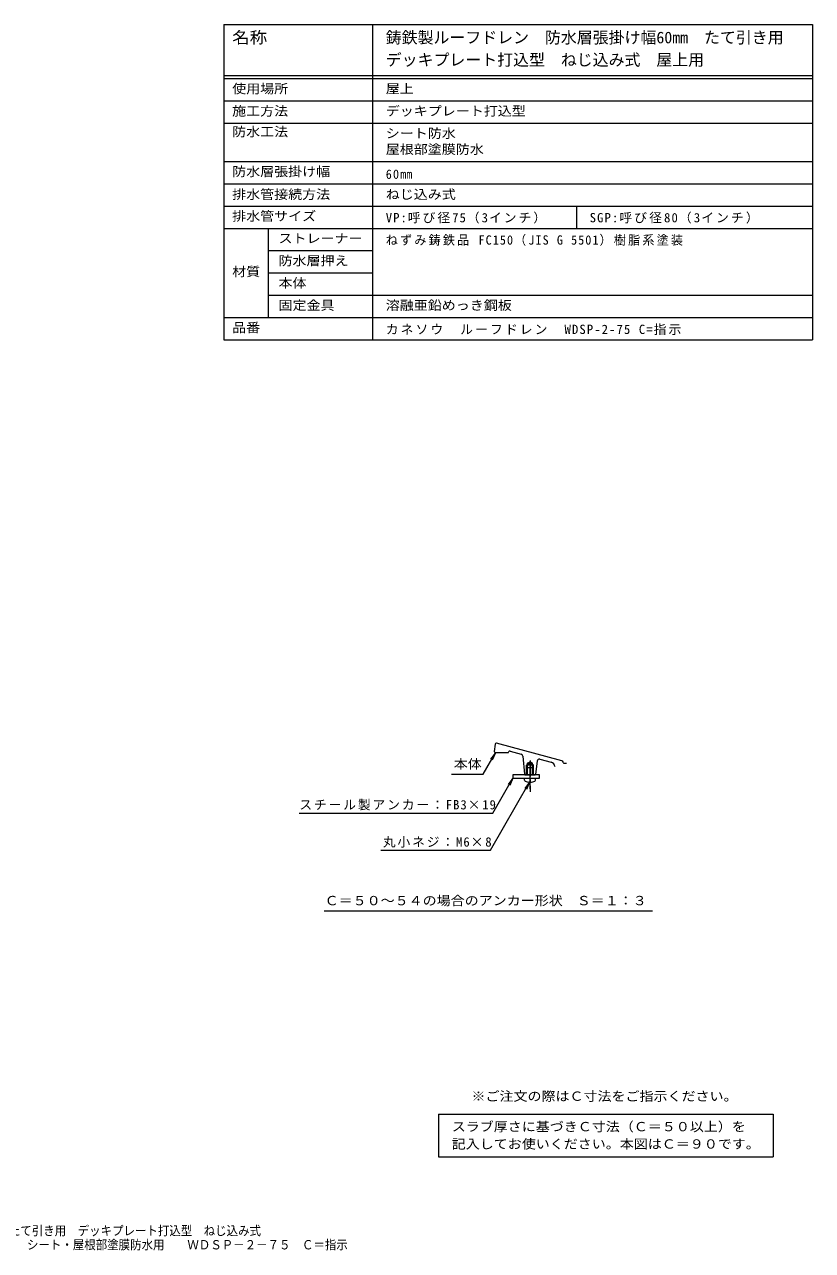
# Model space of a CAD drawing. Units: millimetres, scale not verified. Extents: x -594 to 839, y -582 to 573.
# Drawn here: x 96 to 839, y -582 to 573 of the extents above; entities that cross this region are included whole.
import ezdxf
from ezdxf.enums import TextEntityAlignment as Align

# ---------------------------------------------------------------- set-up
doc = ezdxf.new("R2010")
doc.units = ezdxf.units.MM
doc.header["$LTSCALE"] = 3
doc.linetypes.add('CHAIN1', pattern=[8, 5, -1, 1, -1])
for name, color, linetype, lineweight in [('0-0_通り芯', 3, 'Continuous', 9), ('0-5_寸法', 7, 'Continuous', 9), ('0-A_061', 2, 'Continuous', 9), ('0-D_087', 6, 'Continuous', 9), ('F-4_F-4ﾚｲﾔ', 7, 'Continuous', 9), ('F-F_F-Fﾚｲﾔ', 2, 'Continuous', 9)]:
    doc.layers.add(name, color=color, linetype=linetype, lineweight=lineweight)
doc.layers.add('F-5_F-5ﾚｲﾔ', color=2, linetype='Continuous')
doc.styles.add('ＭＳ ゴシック', font='')
doc.styles.get('ＭＳ ゴシック').set_extended_font_data('MS Gothic')

msp = doc.modelspace()

# ---------------------------------------------------------------- linework, layer by layer
at = {"layer": '0-0_通り芯'}
for p, q in [((540.828, -103.777), (540.711, -103.777)), ((602.526, -120.309), (540.828, -103.777)), ((539.719, -104.653), (538.828, -111.777)), ((538.828, -111.777), (539.828, -112.777)), ((551.828, -112.777), (539.828, -112.777)), ((551.828, -112.777), (552.455, -111.769)), ((553.687, -111.364), (564.202, -114.181)), ((565.652, -115.985), (567.416, -132.881)), ((570.149, -123.777), (569.334, -124.577)), ((575.684, -124.577), (569.334, -124.577)), ((569.334, -133.777), (569.334, -124.577)), ((570.149, -133.777), (570.149, -122.777)), ((574.869, -123.777), (570.149, -123.777)), ((574.869, -122.777), (572.509, -121.414)), ((574.869, -133.777), (574.869, -122.777)), ((575.684, -124.577), (574.869, -123.777)), ((575.684, -133.777), (575.684, -124.577)), ((579.215, -120.634), (577.622, -132.906)), ((581.738, -118.88), (592.363, -121.727)), ((604.532, -122.777), (606.828, -122.777)), ((568.41, -133.777), (576.631, -133.777))]:
    msp.add_line(p, q, dxfattribs=at)
at = {"layer": '0-0_通り芯', "linetype": 'CHAIN1'}
msp.add_line((572.509, -146.777), (572.509, -121.11), dxfattribs=at)
at = {"layer": '0-0_通り芯'}
msp.add_lwpolyline([(574.869, -122.777), (570.149, -122.777), (572.509, -121.414)], dxfattribs=at)
for centre, radius, start, end in [((540.711, -104.777), 1, 90, 172.87471), ((553.305, -112.297), 1, 75.73263, 148.10736), ((550.84, -121.989), 11, 75, 75.73263), ((563.663, -116.193), 2, 5.95978, 75.00009), ((581.199, -120.891), 2, 75.00009, 172.60483), ((591.069, -126.556), 5, 3.67698, 75), ((602.008, -122.241), 2, 7.02124, 75.00009), ((604.532, -122.277), 0.5, 187.01932, 270), ((568.41, -132.777), 1, 185.95779, 270), ((576.631, -132.777), 1, 270, 352.60475)]:
    msp.add_arc(centre, radius, start, end, dxfattribs=at)
at = {"layer": '0-5_寸法'}
for p, q in [((528.19, -132.935), (539.828, -112.777)), ((539.828, -112.777), (535.262, -118.727)), ((539.828, -112.777), (536.958, -119.706)), ((498.456, -132.935), (528.19, -132.935)), ((556.331, -136.777), (553.461, -143.706)), ((535.103, -204.626), (572.03, -140.666)), ((572.03, -140.666), (567.464, -146.616)), ((572.03, -140.666), (569.16, -147.595)), ((355.038, -169.579), (537.392, -169.579)), ((431.934, -204.626), (535.103, -204.626)), ((687.958, -262.166), (378.545, -262.166))]:
    msp.add_line(p, q, dxfattribs=at)
msp.add_lwpolyline([(537.392, -169.579), (556.331, -136.777), (551.765, -142.727)], dxfattribs=at)
at = {"layer": '0-A_061'}
for p, q in [((569.359, -126.777), (575.659, -126.777)), ((569.359, -133.777), (569.359, -126.777)), ((570.149, -133.777), (570.149, -126.777)), ((574.869, -133.777), (574.869, -126.777)), ((575.659, -133.777), (575.659, -126.777)), ((567.259, -136.777), (577.759, -136.777)), ((567.435, -138.787), (567.259, -136.777)), ((577.583, -138.787), (577.759, -136.777)), ((572.988, -140.045), (572.03, -140.045)), ((572.03, -140.666), (572.03, -140.045)), ((572.988, -140.666), (572.988, -140.045))]:
    msp.add_line(p, q, dxfattribs=at)
at = {"layer": '0-A_061', "linetype": 'CHAIN1'}
msp.add_line((572.509, -142.632), (572.509, -125.624), dxfattribs=at)
at = {"layer": '0-A_061'}
for centre, radius, start, end in [((568.431, -138.7), 1, 185.00171, 243.05887), ((572.509, -130.677), 10, 243.05836, 267.2538), ((572.509, -130.677), 10, 272.7462, 296.94148), ((576.587, -138.7), 1, 296.94113, 354.99829)]:
    msp.add_arc(centre, radius, start, end, dxfattribs=at)
at = {"layer": '0-D_087', "linetype": 'CHAIN1'}
msp.add_line((572.509, -120.129), (572.509, -149.777), dxfattribs=at)
at = {"layer": '0-D_087'}
for p, q in [((581.331, -133.777), (556.331, -133.777)), ((581.331, -136.777), (581.331, -133.777))]:
    msp.add_line(p, q, dxfattribs=at)
msp.add_lwpolyline([(556.331, -133.777), (556.331, -136.777), (581.331, -136.777)], dxfattribs=at)
at = {"layer": 'F-4_F-4ﾚｲﾔ'}
msp.add_line((325.585, 339.162), (424.13, 339.162), dxfattribs=at)
at = {"layer": 'F-F_F-Fﾚｲﾔ', "color": 7}
for p, q in [((283.76, 573.162), (838.76, 573.162)), ((424.13, 573.162), (424.13, 276.162)), ((838.76, 573.162), (838.76, 276.162)), ((283.76, 525.162), (838.76, 525.162)), ((283.76, 522.162), (838.76, 522.162)), ((283.76, 501.162), (838.76, 501.162)), ((283.76, 480.162), (838.76, 480.162)), ((283.76, 444.162), (838.76, 444.162)), ((283.76, 423.162), (838.76, 423.162)), ((283.76, 402.162), (838.76, 402.162)), ((616.314, 402.162), (616.314, 381.162)), ((283.76, 381.162), (838.76, 381.162)), ((325.585, 381.162), (325.585, 297.162)), ((325.585, 360.162), (424.13, 360.162)), ((325.585, 318.162), (838.76, 318.162)), ((283.76, 297.162), (838.76, 297.162)), ((486.31, -453.193), (801.625, -453.193)), ((801.625, -453.193), (801.625, -493.567))]:
    msp.add_line(p, q, dxfattribs=at)
for points in [[(283.76, 573.162), (283.76, 276.162), (838.76, 276.162)], [(486.31, -453.193), (486.31, -493.567), (801.625, -493.567)]]:
    msp.add_lwpolyline(points, dxfattribs=at)

# ---------------------------------------------------------------- texts
at = {"layer": '0-5_寸法', "color": 2, "style": 'ＭＳ ゴシック', "width": 1.1}
for s, p in [('本体', (500.597, -130.415)), ('Ｃ＝５０～５４の場合のアンカー形状\u3000Ｓ＝１：３', (378.916, -259.116))]:
    msp.add_text(s, height=8.798, dxfattribs=at).set_placement(p, align=Align.BOTTOM_LEFT)
at = {"layer": '0-5_寸法', "color": 2, "char_height": 8.798, "attachment_point": 7, "style": 'ＭＳ ゴシック'}
for s, insert in [('\\T1.15;スチール製アンカー：FB3×19', (355.074, -167.159)), ('\\T1.15;丸小ネジ：M6×8', (433.784, -202.205))]:
    msp.add_mtext(s, dxfattribs=dict(at, insert=insert))
at = {"layer": 'F-5_F-5ﾚｲﾔ', "style": 'ＭＳ ゴシック'}
for s, width, p in [('※ご注文の際はＣ寸法をご指示ください。', 1.1, (517.319, -443.373)), ('鋳鉄製ルーフドレン\u3000防水層張掛け幅60mm\u3000たて引き用\u3000デッキプレート打込型\u3000ねじ込み式', 0.9, (-134.645, -570.055)), ('シート・屋根部塗膜防水用\u3000\u3000ＷＤＳＰ－２－７５\u3000Ｃ＝指示', 0.9, (98.337, -583.299))]:
    msp.add_text(s, height=8.798, dxfattribs=dict(at, width=width)).set_placement(p, align=Align.BOTTOM_LEFT)
at = {"layer": 'F-F_F-Fﾚｲﾔ', "color": 3, "style": 'ＭＳ ゴシック', "width": 1.1}
msp.add_text('名称', height=11, dxfattribs=at).set_placement((291.746, 552.162), align=Align.BOTTOM_LEFT)
at = {"layer": 'F-F_F-Fﾚｲﾔ', "color": 3, "style": 'ＭＳ ゴシック'}
for s, p in [('鋳鉄製ルーフドレン\u3000防水層張掛け幅60mm\u3000たて引き用', (436.531, 552.162)), ('デッキプレート打込型\u3000ねじ込み式\u3000屋上用', (436.531, 531.162))]:
    msp.add_text(s, height=11, dxfattribs=at).set_placement(p, align=Align.BOTTOM_LEFT)
at = {"layer": 'F-F_F-Fﾚｲﾔ', "style": 'ＭＳ ゴシック', "width": 1.1}
for s, p in [('使用場所', (291.746, 505.662)), ('屋上', (436.531, 505.662)), ('施工方法', (291.746, 484.662)), ('デッキプレート打込型', (436.531, 484.662)), ('防水工法', (291.746, 465.162)), ('シート防水', (436.531, 463.662)), ('屋根部塗膜防水', (436.531, 448.662)), ('防水層張掛け幅', (291.746, 427.662)), ('排水管接続方法', (291.746, 406.166)), ('ねじ込み式', (436.531, 406.166)), ('排水管サイズ', (291.746, 385.662)), ('ストレーナー', (335.434, 364.662)), ('防水層押え', (335.434, 343.662)), ('材質', (291.746, 333.43)), ('本体', (335.434, 322.662)), ('固定金具', (335.434, 301.662)), ('溶融亜鉛めっき鋼板', (436.531, 301.662)), ('品番', (291.746, 280.662)), ('スラブ厚さに基づきＣ寸法（Ｃ＝５０以上）を', (498.71, -472.037)), ('記入してお使いください。本図はＣ＝９０です。', (498.71, -488.382))]:
    msp.add_text(s, height=8.798, dxfattribs=at).set_placement(p, align=Align.BOTTOM_LEFT)
at = {"layer": 'F-F_F-Fﾚｲﾔ', "char_height": 8.798, "attachment_point": 7, "style": 'ＭＳ ゴシック'}
for s, insert in [('\\T1.2;\\W0.95;60㎜', (436.531, 427.662)), ('\\T1.16;VP:呼び径75（3インチ）', (436.531, 385.662)), ('\\T1.17;SGP:呼び径80（3インチ）', (628.714, 385.662)), ('\\T1.18;\\W0.95;ねずみ鋳鉄品\\~FC150（JIS\\~G\\~5501）樹脂系塗装', (436.531, 364.662)), ('\\T1.17;カネソウ\u3000ルーフドレン\u3000WDSP-2-75\\~C=指示', (436.531, 280.662))]:
    msp.add_mtext(s, dxfattribs=dict(at, insert=insert))

doc.saveas('drawing.dxf')
